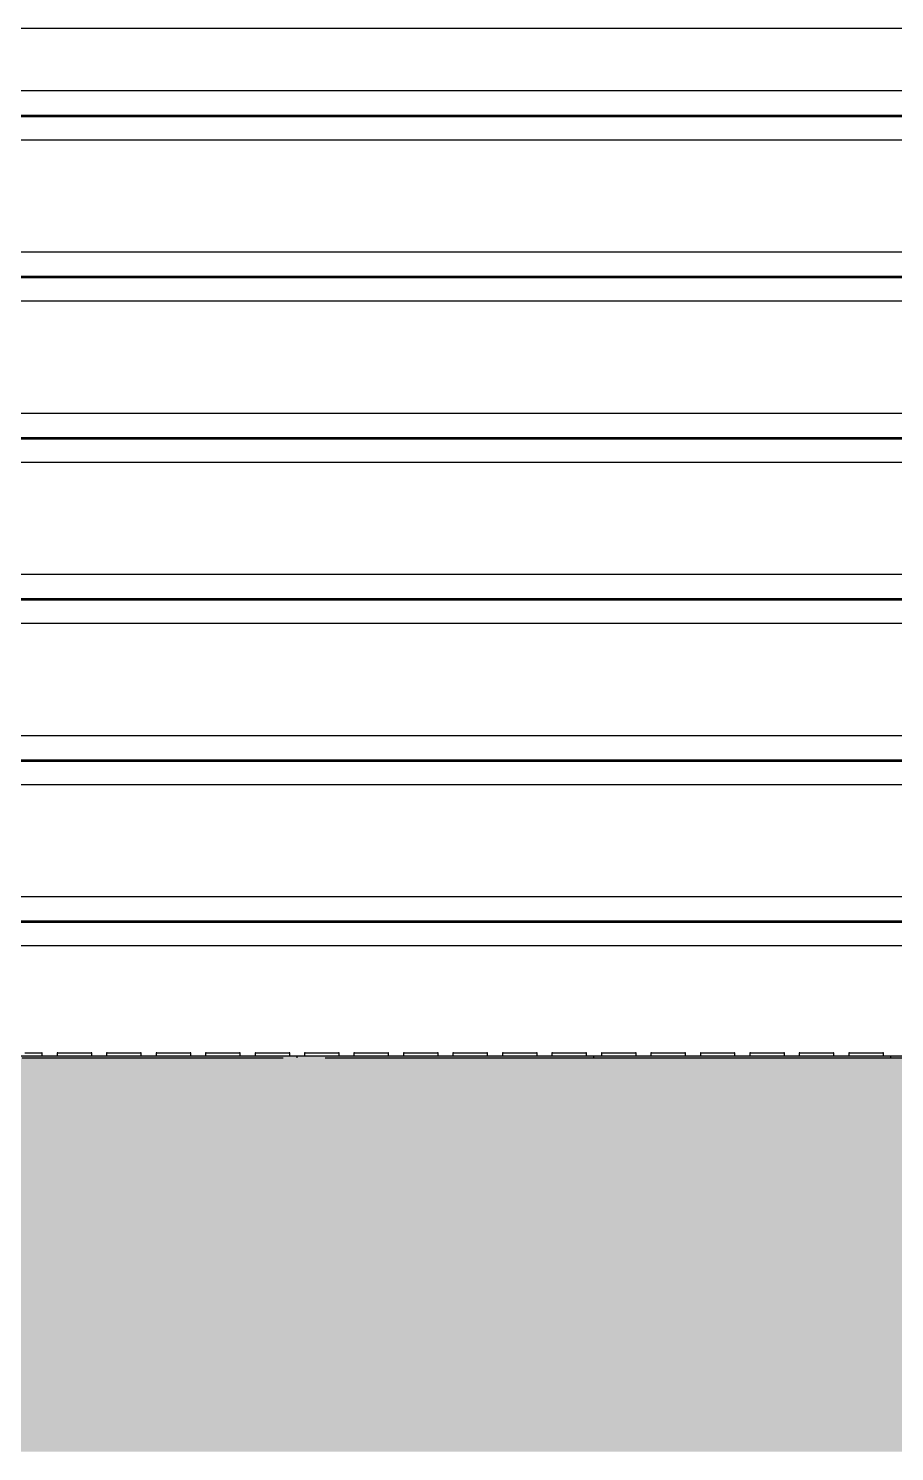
# Model space of a CAD drawing. Header units: millimetres. Extents: x 663313 to 1226001, y 1431724 to 1620898.
# Drawn here: x 811513 to 812389, y 1508407 to 1509845 of the extents above; entities that cross this region are included whole.
import ezdxf

# ---------------------------------------------------------------- set-up
doc = ezdxf.new("R2010")
doc.units = ezdxf.units.MM
doc.set_wipeout_variables(frame=1)
for name, pattern in [('CENTER', [50.8, 31.75, -6.35, 6.35, -6.35]), ('DPA_Grid _ Level 100', [1000, 550, -160, 130, -160]), ('TA_GL_000.70000', [1.925, 0.7, -0.175, 0.175, -0.175, 0.7])]:
    doc.linetypes.add(name, pattern=pattern)
doc.layers.add('000 - 0_HIDE_OBJ_FRAMING_DEF_SUB', color=7, linetype='Continuous', plot=False)
for name, color, linetype in [('000 - 0_SYM_DWG_GRIDLINE_MAIN_COLOR_251', 7, 'Continuous'), ('000 - 0_SYM_DWG_GROUND_MAIN_COLOR_40', 7, 'Continuous'), ('000 - CONCRETE_COL_HATCH_', 7, 'Continuous'), ('000 - CONCRETE_COL_WIPEOUT_', 7, 'Continuous'), ('000 - CONCRETE_EX_BUILDING_SUB_COLOR_251', 7, 'Continuous'), ('000 - GRID', 7, 'CENTER')]:
    doc.layers.add(name, color=color, linetype=linetype)
doc.styles.add('TA', font='', dxfattribs={"height": 4.5})
doc.styles.get('TA').set_extended_font_data('Cordia New')

# ---------------------------------------------------------------- blocks, each defined once
blk = doc.blocks.new('*U4806')
at = {"layer": '000 - 0_SYM_DWG_GRIDLINE_MAIN_COLOR_251', "color": 7, "linetype": 'ByBlock', "ltscale": 5}
blk.add_line((12, 0), (-308, 0), dxfattribs=at)
at = {"color": 7, "style": 'TA', "flags": 1}
blk.add_attdef('LOCATION', (6, -6), '', height=4.5, rotation=270, dxfattribs=at)
blk = doc.blocks.new('W-1-PP18-ST_ENT4_REV00_20260602-143416_ELEVATION_1_DIMS')
at = {"layer": '000 - GRID', "color": 7, "linetype": 'TA_GL_000.70000', "xscale": 50, "yscale": 50, "zscale": 50, "rotation": 180}
blk.add_blockref('*U4806', (0, 101200), dxfattribs=at)
blk = doc.blocks.new('DPA_GM_Tactile Tile Line Base - Decision Tactile-24762829-ENT 4 ELE-1 sheet')
at = {"layer": '000 - CONCRETE_EX_BUILDING_SUB_COLOR_251', "color": 7}
for p, q in [((1808806.6, 101202), (1809106.6, 101202)), ((1808831.6, 101205), (1808849.1, 101205)), ((1808849.1, 101205), (1808848.5, 101205)), ((1808848.5, 101205), (1808849.1, 101205)), ((1808849.1, 101205), (1808848.5, 101205)), ((1808848.5, 101205), (1808849.1, 101205)), ((1808849.1, 101205), (1808848.5, 101205)), ((1808848.5, 101205), (1808849.1, 101205)), ((1808849.1, 101205), (1808848.5, 101205)), ((1808848.5, 101205), (1808849.1, 101205)), ((1808849.1, 101205), (1808848.5, 101205)), ((1808848.5, 101205), (1808849.1, 101205)), ((1808849.1, 101205), (1808848.5, 101205)), ((1808849.1, 101202), (1808849.1, 101205)), ((1808849.1, 101202), (1808849.1, 101205)), ((1808849.1, 101202), (1808849.1, 101205)), ((1808849.1, 101202), (1808849.1, 101205)), ((1808849.1, 101202), (1808849.1, 101205)), ((1808849.1, 101202), (1808849.1, 101205)), ((1808864.1, 101205), (1808864.1, 101202)), ((1808864.7, 101205), (1808864.1, 101205)), ((1808864.1, 101205), (1808864.7, 101205)), ((1808864.1, 101205), (1808864.1, 101202)), ((1808864.7, 101205), (1808864.1, 101205)), ((1808864.1, 101205), (1808864.7, 101205)), ((1808864.1, 101205), (1808864.1, 101202)), ((1808864.7, 101205), (1808864.1, 101205)), ((1808864.1, 101205), (1808864.7, 101205)), ((1808864.1, 101205), (1808864.1, 101202)), ((1808864.7, 101205), (1808864.1, 101205)), ((1808864.1, 101205), (1808864.7, 101205)), ((1808864.1, 101205), (1808864.1, 101202)), ((1808864.7, 101205), (1808864.1, 101205)), ((1808864.1, 101205), (1808864.7, 101205)), ((1808864.1, 101205), (1808864.1, 101202)), ((1808864.7, 101205), (1808864.1, 101205)), ((1808864.1, 101205), (1808881.6, 101205)), ((1808881.6, 101205), (1808899.1, 101205)), ((1808899.1, 101205), (1808898.5, 101205)), ((1808898.5, 101205), (1808899.1, 101205)), ((1808899.1, 101205), (1808898.5, 101205)), ((1808898.5, 101205), (1808899.1, 101205)), ((1808899.1, 101205), (1808898.5, 101205)), ((1808898.5, 101205), (1808899.1, 101205)), ((1808899.1, 101205), (1808898.5, 101205)), ((1808898.5, 101205), (1808899.1, 101205)), ((1808899.1, 101205), (1808898.5, 101205)), ((1808898.5, 101205), (1808899.1, 101205)), ((1808899.1, 101205), (1808898.5, 101205)), ((1808899.1, 101202), (1808899.1, 101205)), ((1808899.1, 101202), (1808899.1, 101205)), ((1808899.1, 101202), (1808899.1, 101205)), ((1808899.1, 101202), (1808899.1, 101205)), ((1808899.1, 101202), (1808899.1, 101205)), ((1808899.1, 101202), (1808899.1, 101205)), ((1808914.1, 101205), (1808914.1, 101202)), ((1808914.7, 101205), (1808914.1, 101205)), ((1808914.1, 101205), (1808914.7, 101205)), ((1808914.1, 101205), (1808914.1, 101202)), ((1808914.7, 101205), (1808914.1, 101205)), ((1808914.1, 101205), (1808914.7, 101205)), ((1808914.1, 101205), (1808914.1, 101202)), ((1808914.7, 101205), (1808914.1, 101205)), ((1808914.1, 101205), (1808914.7, 101205)), ((1808914.1, 101205), (1808914.1, 101202)), ((1808914.7, 101205), (1808914.1, 101205)), ((1808914.1, 101205), (1808914.7, 101205)), ((1808914.1, 101205), (1808914.1, 101202)), ((1808914.7, 101205), (1808914.1, 101205)), ((1808914.1, 101205), (1808914.7, 101205)), ((1808914.1, 101205), (1808914.1, 101202)), ((1808914.7, 101205), (1808914.1, 101205)), ((1808914.1, 101205), (1808931.6, 101205)), ((1808931.6, 101205), (1808949.1, 101205)), ((1808949.1, 101205), (1808948.5, 101205)), ((1808948.5, 101205), (1808949.1, 101205)), ((1808949.1, 101205), (1808948.5, 101205)), ((1808948.5, 101205), (1808949.1, 101205)), ((1808949.1, 101205), (1808948.5, 101205)), ((1808948.5, 101205), (1808949.1, 101205)), ((1808949.1, 101205), (1808948.5, 101205)), ((1808948.5, 101205), (1808949.1, 101205)), ((1808949.1, 101205), (1808948.5, 101205)), ((1808948.5, 101205), (1808949.1, 101205)), ((1808949.1, 101205), (1808948.5, 101205)), ((1808949.1, 101202), (1808949.1, 101205)), ((1808949.1, 101202), (1808949.1, 101205)), ((1808949.1, 101202), (1808949.1, 101205)), ((1808949.1, 101202), (1808949.1, 101205)), ((1808949.1, 101202), (1808949.1, 101205)), ((1808949.1, 101202), (1808949.1, 101205)), ((1808964.1, 101205), (1808964.1, 101202)), ((1808964.7, 101205), (1808964.1, 101205)), ((1808964.1, 101205), (1808964.7, 101205)), ((1808964.1, 101205), (1808964.1, 101202)), ((1808964.7, 101205), (1808964.1, 101205)), ((1808964.1, 101205), (1808964.7, 101205)), ((1808964.1, 101205), (1808964.1, 101202)), ((1808964.7, 101205), (1808964.1, 101205)), ((1808964.1, 101205), (1808964.7, 101205)), ((1808964.1, 101205), (1808964.1, 101202)), ((1808964.7, 101205), (1808964.1, 101205)), ((1808964.1, 101205), (1808964.7, 101205)), ((1808964.1, 101205), (1808964.1, 101202)), ((1808964.7, 101205), (1808964.1, 101205)), ((1808964.1, 101205), (1808964.7, 101205)), ((1808964.1, 101205), (1808964.1, 101202)), ((1808964.7, 101205), (1808964.1, 101205)), ((1808964.1, 101205), (1808981.6, 101205)), ((1808981.6, 101205), (1808999.1, 101205)), ((1808999.1, 101205), (1808998.5, 101205)), ((1808998.5, 101205), (1808999.1, 101205)), ((1808999.1, 101205), (1808998.5, 101205)), ((1808998.5, 101205), (1808999.1, 101205)), ((1808999.1, 101205), (1808998.5, 101205)), ((1808998.5, 101205), (1808999.1, 101205)), ((1808999.1, 101205), (1808998.5, 101205)), ((1808998.5, 101205), (1808999.1, 101205)), ((1808999.1, 101205), (1808998.5, 101205)), ((1808998.5, 101205), (1808999.1, 101205)), ((1808999.1, 101205), (1808998.5, 101205)), ((1808999.1, 101202), (1808999.1, 101205)), ((1808999.1, 101202), (1808999.1, 101205)), ((1808999.1, 101202), (1808999.1, 101205)), ((1808999.1, 101202), (1808999.1, 101205)), ((1808999.1, 101202), (1808999.1, 101205)), ((1808999.1, 101202), (1808999.1, 101205)), ((1809014.1, 101205), (1809014.1, 101202)), ((1809014.7, 101205), (1809014.1, 101205)), ((1809014.1, 101205), (1809014.7, 101205)), ((1809014.1, 101205), (1809014.1, 101202)), ((1809014.7, 101205), (1809014.1, 101205)), ((1809014.1, 101205), (1809014.7, 101205)), ((1809014.1, 101205), (1809014.1, 101202)), ((1809014.7, 101205), (1809014.1, 101205)), ((1809014.1, 101205), (1809014.7, 101205)), ((1809014.1, 101205), (1809014.1, 101202)), ((1809014.7, 101205), (1809014.1, 101205)), ((1809014.1, 101205), (1809014.7, 101205)), ((1809014.1, 101205), (1809014.1, 101202)), ((1809014.7, 101205), (1809014.1, 101205)), ((1809014.1, 101205), (1809014.7, 101205)), ((1809014.1, 101205), (1809014.1, 101202)), ((1809014.7, 101205), (1809014.1, 101205)), ((1809014.1, 101205), (1809031.6, 101205)), ((1809031.6, 101205), (1809049.1, 101205)), ((1809049.1, 101205), (1809048.5, 101205)), ((1809048.5, 101205), (1809049.1, 101205)), ((1809049.1, 101205), (1809048.5, 101205)), ((1809048.5, 101205), (1809049.1, 101205)), ((1809049.1, 101205), (1809048.5, 101205)), ((1809048.5, 101205), (1809049.1, 101205)), ((1809049.1, 101205), (1809048.5, 101205)), ((1809048.5, 101205), (1809049.1, 101205)), ((1809049.1, 101205), (1809048.5, 101205)), ((1809048.5, 101205), (1809049.1, 101205)), ((1809049.1, 101205), (1809048.5, 101205)), ((1809049.1, 101202), (1809049.1, 101205)), ((1809049.1, 101202), (1809049.1, 101205)), ((1809049.1, 101202), (1809049.1, 101205)), ((1809049.1, 101202), (1809049.1, 101205)), ((1809049.1, 101202), (1809049.1, 101205)), ((1809049.1, 101202), (1809049.1, 101205)), ((1809064.1, 101205), (1809064.1, 101202)), ((1809064.7, 101205), (1809064.1, 101205)), ((1809064.1, 101205), (1809064.7, 101205)), ((1809064.1, 101205), (1809064.1, 101202)), ((1809064.7, 101205), (1809064.1, 101205)), ((1809064.1, 101205), (1809064.7, 101205)), ((1809064.1, 101205), (1809064.1, 101202)), ((1809064.7, 101205), (1809064.1, 101205)), ((1809064.1, 101205), (1809064.7, 101205)), ((1809064.1, 101205), (1809064.1, 101202)), ((1809064.7, 101205), (1809064.1, 101205)), ((1809064.1, 101205), (1809064.7, 101205)), ((1809064.1, 101205), (1809064.1, 101202)), ((1809064.7, 101205), (1809064.1, 101205)), ((1809064.1, 101205), (1809064.7, 101205)), ((1809064.1, 101205), (1809064.1, 101202)), ((1809064.7, 101205), (1809064.1, 101205)), ((1809064.1, 101205), (1809081.6, 101205)), ((1809081.6, 101205), (1809099.1, 101205)), ((1809099.1, 101205), (1809098.5, 101205)), ((1809098.5, 101205), (1809099.1, 101205)), ((1809099.1, 101205), (1809098.5, 101205)), ((1809098.5, 101205), (1809099.1, 101205)), ((1809099.1, 101205), (1809098.5, 101205)), ((1809098.5, 101205), (1809099.1, 101205)), ((1809099.1, 101205), (1809098.5, 101205)), ((1809098.5, 101205), (1809099.1, 101205)), ((1809099.1, 101205), (1809098.5, 101205)), ((1809098.5, 101205), (1809099.1, 101205)), ((1809099.1, 101205), (1809098.5, 101205)), ((1809099.1, 101202), (1809099.1, 101205)), ((1809099.1, 101202), (1809099.1, 101205)), ((1809099.1, 101202), (1809099.1, 101205)), ((1809099.1, 101202), (1809099.1, 101205)), ((1809099.1, 101202), (1809099.1, 101205)), ((1809099.1, 101202), (1809099.1, 101205)), ((1809106.6, 101202), (1809406.6, 101202)), ((1809106.6, 101200), (1809106.6, 101202)), ((1809106.6, 101200), (1809106.6, 101202)), ((1809114.1, 101205), (1809114.1, 101202)), ((1809114.7, 101205), (1809114.1, 101205)), ((1809114.1, 101205), (1809114.7, 101205)), ((1809114.1, 101205), (1809114.1, 101202)), ((1809114.7, 101205), (1809114.1, 101205)), ((1809114.1, 101205), (1809114.7, 101205)), ((1809114.1, 101205), (1809114.1, 101202)), ((1809114.7, 101205), (1809114.1, 101205)), ((1809114.1, 101205), (1809114.7, 101205)), ((1809114.1, 101205), (1809114.1, 101202)), ((1809114.7, 101205), (1809114.1, 101205)), ((1809114.1, 101205), (1809114.7, 101205)), ((1809114.1, 101205), (1809114.1, 101202)), ((1809114.7, 101205), (1809114.1, 101205)), ((1809114.1, 101205), (1809114.7, 101205)), ((1809114.1, 101205), (1809114.1, 101202)), ((1809114.7, 101205), (1809114.1, 101205)), ((1809114.1, 101205), (1809131.6, 101205)), ((1809131.6, 101205), (1809149.1, 101205)), ((1809149.1, 101205), (1809148.5, 101205)), ((1809148.5, 101205), (1809149.1, 101205)), ((1809149.1, 101205), (1809148.5, 101205)), ((1809148.5, 101205), (1809149.1, 101205)), ((1809149.1, 101205), (1809148.5, 101205)), ((1809148.5, 101205), (1809149.1, 101205)), ((1809149.1, 101205), (1809148.5, 101205)), ((1809148.5, 101205), (1809149.1, 101205)), ((1809149.1, 101205), (1809148.5, 101205)), ((1809148.5, 101205), (1809149.1, 101205)), ((1809149.1, 101205), (1809148.5, 101205)), ((1809149.1, 101202), (1809149.1, 101205)), ((1809149.1, 101202), (1809149.1, 101205)), ((1809149.1, 101202), (1809149.1, 101205)), ((1809149.1, 101202), (1809149.1, 101205)), ((1809149.1, 101202), (1809149.1, 101205)), ((1809149.1, 101202), (1809149.1, 101205)), ((1809164.1, 101205), (1809164.1, 101202)), ((1809164.7, 101205), (1809164.1, 101205)), ((1809164.1, 101205), (1809164.7, 101205)), ((1809164.1, 101205), (1809164.1, 101202)), ((1809164.7, 101205), (1809164.1, 101205)), ((1809164.1, 101205), (1809164.7, 101205)), ((1809164.1, 101205), (1809164.1, 101202)), ((1809164.7, 101205), (1809164.1, 101205)), ((1809164.1, 101205), (1809164.7, 101205)), ((1809164.1, 101205), (1809164.1, 101202)), ((1809164.7, 101205), (1809164.1, 101205)), ((1809164.1, 101205), (1809164.7, 101205)), ((1809164.1, 101205), (1809164.1, 101202)), ((1809164.7, 101205), (1809164.1, 101205)), ((1809164.1, 101205), (1809164.7, 101205)), ((1809164.1, 101205), (1809164.1, 101202)), ((1809164.7, 101205), (1809164.1, 101205)), ((1809164.1, 101205), (1809181.6, 101205)), ((1809181.6, 101205), (1809199.1, 101205)), ((1809199.1, 101205), (1809198.5, 101205)), ((1809198.5, 101205), (1809199.1, 101205)), ((1809199.1, 101205), (1809198.5, 101205)), ((1809198.5, 101205), (1809199.1, 101205)), ((1809199.1, 101205), (1809198.5, 101205)), ((1809198.5, 101205), (1809199.1, 101205)), ((1809199.1, 101205), (1809198.5, 101205)), ((1809198.5, 101205), (1809199.1, 101205)), ((1809199.1, 101205), (1809198.5, 101205)), ((1809198.5, 101205), (1809199.1, 101205)), ((1809199.1, 101205), (1809198.5, 101205)), ((1809199.1, 101202), (1809199.1, 101205)), ((1809199.1, 101202), (1809199.1, 101205)), ((1809199.1, 101202), (1809199.1, 101205)), ((1809199.1, 101202), (1809199.1, 101205)), ((1809199.1, 101202), (1809199.1, 101205)), ((1809199.1, 101202), (1809199.1, 101205)), ((1809214.1, 101205), (1809214.1, 101202)), ((1809214.7, 101205), (1809214.1, 101205)), ((1809214.1, 101205), (1809214.7, 101205)), ((1809214.1, 101205), (1809214.1, 101202)), ((1809214.7, 101205), (1809214.1, 101205)), ((1809214.1, 101205), (1809214.7, 101205)), ((1809214.1, 101205), (1809214.1, 101202)), ((1809214.7, 101205), (1809214.1, 101205)), ((1809214.1, 101205), (1809214.7, 101205)), ((1809214.1, 101205), (1809214.1, 101202)), ((1809214.7, 101205), (1809214.1, 101205)), ((1809214.1, 101205), (1809214.7, 101205)), ((1809214.1, 101205), (1809214.1, 101202)), ((1809214.7, 101205), (1809214.1, 101205)), ((1809214.1, 101205), (1809214.7, 101205)), ((1809214.1, 101205), (1809214.1, 101202)), ((1809214.7, 101205), (1809214.1, 101205)), ((1809214.1, 101205), (1809231.6, 101205)), ((1809231.6, 101205), (1809249.1, 101205)), ((1809249.1, 101205), (1809248.5, 101205)), ((1809248.5, 101205), (1809249.1, 101205)), ((1809249.1, 101205), (1809248.5, 101205)), ((1809248.5, 101205), (1809249.1, 101205)), ((1809249.1, 101205), (1809248.5, 101205)), ((1809248.5, 101205), (1809249.1, 101205)), ((1809249.1, 101205), (1809248.5, 101205)), ((1809248.5, 101205), (1809249.1, 101205)), ((1809249.1, 101205), (1809248.5, 101205)), ((1809248.5, 101205), (1809249.1, 101205)), ((1809249.1, 101205), (1809248.5, 101205)), ((1809249.1, 101202), (1809249.1, 101205)), ((1809249.1, 101202), (1809249.1, 101205)), ((1809249.1, 101202), (1809249.1, 101205)), ((1809249.1, 101202), (1809249.1, 101205)), ((1809249.1, 101202), (1809249.1, 101205)), ((1809249.1, 101202), (1809249.1, 101205)), ((1809264.1, 101205), (1809264.1, 101202)), ((1809264.7, 101205), (1809264.1, 101205)), ((1809264.1, 101205), (1809264.7, 101205)), ((1809264.1, 101205), (1809264.1, 101202)), ((1809264.7, 101205), (1809264.1, 101205)), ((1809264.1, 101205), (1809264.7, 101205)), ((1809264.1, 101205), (1809264.1, 101202)), ((1809264.7, 101205), (1809264.1, 101205)), ((1809264.1, 101205), (1809264.7, 101205)), ((1809264.1, 101205), (1809264.1, 101202)), ((1809264.7, 101205), (1809264.1, 101205)), ((1809264.1, 101205), (1809264.7, 101205)), ((1809264.1, 101205), (1809264.1, 101202)), ((1809264.7, 101205), (1809264.1, 101205)), ((1809264.1, 101205), (1809264.7, 101205)), ((1809264.1, 101205), (1809264.1, 101202)), ((1809264.7, 101205), (1809264.1, 101205)), ((1809264.1, 101205), (1809281.6, 101205)), ((1809281.6, 101205), (1809299.1, 101205)), ((1809299.1, 101205), (1809298.5, 101205)), ((1809298.5, 101205), (1809299.1, 101205)), ((1809299.1, 101205), (1809298.5, 101205)), ((1809298.5, 101205), (1809299.1, 101205)), ((1809299.1, 101205), (1809298.5, 101205)), ((1809298.5, 101205), (1809299.1, 101205)), ((1809299.1, 101205), (1809298.5, 101205)), ((1809298.5, 101205), (1809299.1, 101205)), ((1809299.1, 101205), (1809298.5, 101205)), ((1809298.5, 101205), (1809299.1, 101205)), ((1809299.1, 101205), (1809298.5, 101205)), ((1809299.1, 101202), (1809299.1, 101205)), ((1809299.1, 101202), (1809299.1, 101205)), ((1809299.1, 101202), (1809299.1, 101205)), ((1809299.1, 101202), (1809299.1, 101205)), ((1809299.1, 101202), (1809299.1, 101205)), ((1809299.1, 101202), (1809299.1, 101205)), ((1809314.1, 101205), (1809314.1, 101202)), ((1809314.7, 101205), (1809314.1, 101205)), ((1809314.1, 101205), (1809314.7, 101205)), ((1809314.1, 101205), (1809314.1, 101202)), ((1809314.7, 101205), (1809314.1, 101205)), ((1809314.1, 101205), (1809314.7, 101205)), ((1809314.1, 101205), (1809314.1, 101202)), ((1809314.7, 101205), (1809314.1, 101205)), ((1809314.1, 101205), (1809314.7, 101205)), ((1809314.1, 101205), (1809314.1, 101202)), ((1809314.7, 101205), (1809314.1, 101205)), ((1809314.1, 101205), (1809314.7, 101205)), ((1809314.1, 101205), (1809314.1, 101202)), ((1809314.7, 101205), (1809314.1, 101205)), ((1809314.1, 101205), (1809314.7, 101205)), ((1809314.1, 101205), (1809314.1, 101202)), ((1809314.7, 101205), (1809314.1, 101205)), ((1809314.1, 101205), (1809331.6, 101205)), ((1809331.6, 101205), (1809349.1, 101205)), ((1809349.1, 101205), (1809348.5, 101205)), ((1809348.5, 101205), (1809349.1, 101205)), ((1809349.1, 101205), (1809348.5, 101205)), ((1809348.5, 101205), (1809349.1, 101205)), ((1809349.1, 101205), (1809348.5, 101205)), ((1809348.5, 101205), (1809349.1, 101205)), ((1809349.1, 101205), (1809348.5, 101205)), ((1809348.5, 101205), (1809349.1, 101205)), ((1809349.1, 101205), (1809348.5, 101205)), ((1809348.5, 101205), (1809349.1, 101205)), ((1809349.1, 101205), (1809348.5, 101205)), ((1809349.1, 101202), (1809349.1, 101205)), ((1809349.1, 101202), (1809349.1, 101205)), ((1809349.1, 101202), (1809349.1, 101205)), ((1809349.1, 101202), (1809349.1, 101205)), ((1809349.1, 101202), (1809349.1, 101205)), ((1809349.1, 101202), (1809349.1, 101205)), ((1809364.1, 101205), (1809364.1, 101202)), ((1809364.7, 101205), (1809364.1, 101205)), ((1809364.1, 101205), (1809364.7, 101205)), ((1809364.1, 101205), (1809364.1, 101202)), ((1809364.7, 101205), (1809364.1, 101205)), ((1809364.1, 101205), (1809364.7, 101205)), ((1809364.1, 101205), (1809364.1, 101202)), ((1809364.7, 101205), (1809364.1, 101205)), ((1809364.1, 101205), (1809364.7, 101205)), ((1809364.1, 101205), (1809364.1, 101202)), ((1809364.7, 101205), (1809364.1, 101205)), ((1809364.1, 101205), (1809364.7, 101205)), ((1809364.1, 101205), (1809364.1, 101202)), ((1809364.7, 101205), (1809364.1, 101205)), ((1809364.1, 101205), (1809364.7, 101205)), ((1809364.1, 101205), (1809364.1, 101202)), ((1809364.7, 101205), (1809364.1, 101205)), ((1809364.1, 101205), (1809381.6, 101205)), ((1809381.6, 101205), (1809399.1, 101205)), ((1809399.1, 101205), (1809398.5, 101205)), ((1809398.5, 101205), (1809399.1, 101205)), ((1809399.1, 101205), (1809398.5, 101205)), ((1809398.5, 101205), (1809399.1, 101205)), ((1809399.1, 101205), (1809398.5, 101205)), ((1809398.5, 101205), (1809399.1, 101205)), ((1809399.1, 101205), (1809398.5, 101205)), ((1809398.5, 101205), (1809399.1, 101205)), ((1809399.1, 101205), (1809398.5, 101205)), ((1809398.5, 101205), (1809399.1, 101205)), ((1809399.1, 101205), (1809398.5, 101205)), ((1809399.1, 101202), (1809399.1, 101205)), ((1809399.1, 101202), (1809399.1, 101205)), ((1809399.1, 101202), (1809399.1, 101205)), ((1809399.1, 101202), (1809399.1, 101205)), ((1809399.1, 101202), (1809399.1, 101205)), ((1809399.1, 101202), (1809399.1, 101205)), ((1809406.6, 101202), (1809706.6, 101202)), ((1809406.6, 101200), (1809406.6, 101202)), ((1809406.6, 101200), (1809406.6, 101202)), ((1809414.1, 101205), (1809414.1, 101202)), ((1809414.7, 101205), (1809414.1, 101205)), ((1809414.1, 101205), (1809414.7, 101205)), ((1809414.1, 101205), (1809414.1, 101202)), ((1809414.7, 101205), (1809414.1, 101205)), ((1809414.1, 101205), (1809414.7, 101205)), ((1809414.1, 101205), (1809414.1, 101202)), ((1809414.7, 101205), (1809414.1, 101205)), ((1809414.1, 101205), (1809414.7, 101205)), ((1809414.1, 101205), (1809414.1, 101202)), ((1809414.7, 101205), (1809414.1, 101205)), ((1809414.1, 101205), (1809414.7, 101205)), ((1809414.1, 101205), (1809414.1, 101202)), ((1809414.7, 101205), (1809414.1, 101205)), ((1809414.1, 101205), (1809414.7, 101205)), ((1809414.1, 101205), (1809414.1, 101202)), ((1809414.7, 101205), (1809414.1, 101205)), ((1809414.1, 101205), (1809431.6, 101205)), ((1809431.6, 101205), (1809449.1, 101205)), ((1809449.1, 101205), (1809448.5, 101205)), ((1809448.5, 101205), (1809449.1, 101205)), ((1809449.1, 101205), (1809448.5, 101205)), ((1809448.5, 101205), (1809449.1, 101205)), ((1809449.1, 101205), (1809448.5, 101205)), ((1809448.5, 101205), (1809449.1, 101205)), ((1809449.1, 101205), (1809448.5, 101205)), ((1809448.5, 101205), (1809449.1, 101205)), ((1809449.1, 101205), (1809448.5, 101205)), ((1809448.5, 101205), (1809449.1, 101205)), ((1809449.1, 101205), (1809448.5, 101205)), ((1809449.1, 101202), (1809449.1, 101205)), ((1809449.1, 101202), (1809449.1, 101205)), ((1809449.1, 101202), (1809449.1, 101205)), ((1809449.1, 101202), (1809449.1, 101205)), ((1809449.1, 101202), (1809449.1, 101205)), ((1809449.1, 101202), (1809449.1, 101205)), ((1809464.1, 101205), (1809464.1, 101202)), ((1809464.7, 101205), (1809464.1, 101205)), ((1809464.1, 101205), (1809464.7, 101205)), ((1809464.1, 101205), (1809464.1, 101202)), ((1809464.7, 101205), (1809464.1, 101205)), ((1809464.1, 101205), (1809464.7, 101205)), ((1809464.1, 101205), (1809464.1, 101202)), ((1809464.7, 101205), (1809464.1, 101205)), ((1809464.1, 101205), (1809464.7, 101205)), ((1809464.1, 101205), (1809464.1, 101202)), ((1809464.7, 101205), (1809464.1, 101205)), ((1809464.1, 101205), (1809464.7, 101205)), ((1809464.1, 101205), (1809464.1, 101202)), ((1809464.7, 101205), (1809464.1, 101205)), ((1809464.1, 101205), (1809464.7, 101205)), ((1809464.1, 101205), (1809464.1, 101202)), ((1809464.7, 101205), (1809464.1, 101205)), ((1809464.1, 101205), (1809481.6, 101205)), ((1809481.6, 101205), (1809499.1, 101205)), ((1809499.1, 101205), (1809498.5, 101205)), ((1809498.5, 101205), (1809499.1, 101205)), ((1809499.1, 101205), (1809498.5, 101205)), ((1809498.5, 101205), (1809499.1, 101205)), ((1809499.1, 101205), (1809498.5, 101205)), ((1809498.5, 101205), (1809499.1, 101205)), ((1809499.1, 101205), (1809498.5, 101205)), ((1809498.5, 101205), (1809499.1, 101205)), ((1809499.1, 101205), (1809498.5, 101205)), ((1809498.5, 101205), (1809499.1, 101205)), ((1809499.1, 101205), (1809498.5, 101205)), ((1809499.1, 101202), (1809499.1, 101205)), ((1809499.1, 101202), (1809499.1, 101205)), ((1809499.1, 101202), (1809499.1, 101205)), ((1809499.1, 101202), (1809499.1, 101205)), ((1809499.1, 101202), (1809499.1, 101205)), ((1809499.1, 101202), (1809499.1, 101205)), ((1809514.1, 101205), (1809514.1, 101202)), ((1809514.7, 101205), (1809514.1, 101205)), ((1809514.1, 101205), (1809514.7, 101205)), ((1809514.1, 101205), (1809514.1, 101202)), ((1809514.7, 101205), (1809514.1, 101205)), ((1809514.1, 101205), (1809514.7, 101205)), ((1809514.1, 101205), (1809514.1, 101202)), ((1809514.7, 101205), (1809514.1, 101205)), ((1809514.1, 101205), (1809514.7, 101205)), ((1809514.1, 101205), (1809514.1, 101202)), ((1809514.7, 101205), (1809514.1, 101205)), ((1809514.1, 101205), (1809514.7, 101205)), ((1809514.1, 101205), (1809514.1, 101202)), ((1809514.7, 101205), (1809514.1, 101205)), ((1809514.1, 101205), (1809514.7, 101205)), ((1809514.1, 101205), (1809514.1, 101202)), ((1809514.7, 101205), (1809514.1, 101205)), ((1809514.1, 101205), (1809531.6, 101205)), ((1809531.6, 101205), (1809549.1, 101205)), ((1809549.1, 101205), (1809548.5, 101205)), ((1809548.5, 101205), (1809549.1, 101205)), ((1809549.1, 101205), (1809548.5, 101205)), ((1809548.5, 101205), (1809549.1, 101205)), ((1809549.1, 101205), (1809548.5, 101205)), ((1809548.5, 101205), (1809549.1, 101205)), ((1809549.1, 101205), (1809548.5, 101205)), ((1809548.5, 101205), (1809549.1, 101205)), ((1809549.1, 101205), (1809548.5, 101205)), ((1809548.5, 101205), (1809549.1, 101205)), ((1809549.1, 101205), (1809548.5, 101205)), ((1809549.1, 101202), (1809549.1, 101205)), ((1809549.1, 101202), (1809549.1, 101205)), ((1809549.1, 101202), (1809549.1, 101205)), ((1809549.1, 101202), (1809549.1, 101205)), ((1809549.1, 101202), (1809549.1, 101205)), ((1809549.1, 101202), (1809549.1, 101205)), ((1809564.1, 101205), (1809564.1, 101202)), ((1809564.7, 101205), (1809564.1, 101205)), ((1809564.1, 101205), (1809564.7, 101205)), ((1809564.1, 101205), (1809564.1, 101202)), ((1809564.7, 101205), (1809564.1, 101205)), ((1809564.1, 101205), (1809564.7, 101205)), ((1809564.1, 101205), (1809564.1, 101202)), ((1809564.7, 101205), (1809564.1, 101205)), ((1809564.1, 101205), (1809564.7, 101205)), ((1809564.1, 101205), (1809564.1, 101202)), ((1809564.7, 101205), (1809564.1, 101205)), ((1809564.1, 101205), (1809564.7, 101205)), ((1809564.1, 101205), (1809564.1, 101202)), ((1809564.7, 101205), (1809564.1, 101205)), ((1809564.1, 101205), (1809564.7, 101205)), ((1809564.1, 101205), (1809564.1, 101202)), ((1809564.7, 101205), (1809564.1, 101205)), ((1809564.1, 101205), (1809581.6, 101205)), ((1809581.6, 101205), (1809599.1, 101205)), ((1809599.1, 101205), (1809598.5, 101205)), ((1809598.5, 101205), (1809599.1, 101205)), ((1809599.1, 101205), (1809598.5, 101205)), ((1809598.5, 101205), (1809599.1, 101205)), ((1809599.1, 101205), (1809598.5, 101205)), ((1809598.5, 101205), (1809599.1, 101205)), ((1809599.1, 101205), (1809598.5, 101205)), ((1809598.5, 101205), (1809599.1, 101205)), ((1809599.1, 101205), (1809598.5, 101205)), ((1809598.5, 101205), (1809599.1, 101205)), ((1809599.1, 101205), (1809598.5, 101205)), ((1809599.1, 101202), (1809599.1, 101205)), ((1809599.1, 101202), (1809599.1, 101205)), ((1809599.1, 101202), (1809599.1, 101205)), ((1809599.1, 101202), (1809599.1, 101205)), ((1809599.1, 101202), (1809599.1, 101205)), ((1809599.1, 101202), (1809599.1, 101205)), ((1809614.1, 101205), (1809614.1, 101202)), ((1809614.7, 101205), (1809614.1, 101205)), ((1809614.1, 101205), (1809614.7, 101205)), ((1809614.1, 101205), (1809614.1, 101202)), ((1809614.7, 101205), (1809614.1, 101205)), ((1809614.1, 101205), (1809614.7, 101205)), ((1809614.1, 101205), (1809614.1, 101202)), ((1809614.7, 101205), (1809614.1, 101205)), ((1809614.1, 101205), (1809614.7, 101205)), ((1809614.1, 101205), (1809614.1, 101202)), ((1809614.7, 101205), (1809614.1, 101205)), ((1809614.1, 101205), (1809614.7, 101205)), ((1809614.1, 101205), (1809614.1, 101202)), ((1809614.7, 101205), (1809614.1, 101205)), ((1809614.1, 101205), (1809614.7, 101205)), ((1809614.1, 101205), (1809614.1, 101202)), ((1809614.7, 101205), (1809614.1, 101205)), ((1809614.1, 101205), (1809631.6, 101205)), ((1809631.6, 101205), (1809649.1, 101205)), ((1809649.1, 101205), (1809648.5, 101205)), ((1809648.5, 101205), (1809649.1, 101205)), ((1809649.1, 101205), (1809648.5, 101205)), ((1809648.5, 101205), (1809649.1, 101205)), ((1809649.1, 101205), (1809648.5, 101205)), ((1809648.5, 101205), (1809649.1, 101205)), ((1809649.1, 101205), (1809648.5, 101205)), ((1809648.5, 101205), (1809649.1, 101205)), ((1809649.1, 101205), (1809648.5, 101205)), ((1809648.5, 101205), (1809649.1, 101205)), ((1809649.1, 101205), (1809648.5, 101205)), ((1809649.1, 101202), (1809649.1, 101205)), ((1809649.1, 101202), (1809649.1, 101205)), ((1809649.1, 101202), (1809649.1, 101205)), ((1809649.1, 101202), (1809649.1, 101205)), ((1809649.1, 101202), (1809649.1, 101205)), ((1809649.1, 101202), (1809649.1, 101205)), ((1809664.1, 101205), (1809664.1, 101202)), ((1809664.7, 101205), (1809664.1, 101205)), ((1809664.1, 101205), (1809664.7, 101205)), ((1809664.1, 101205), (1809664.1, 101202)), ((1809664.7, 101205), (1809664.1, 101205)), ((1809664.1, 101205), (1809664.7, 101205)), ((1809664.1, 101205), (1809664.1, 101202)), ((1809664.7, 101205), (1809664.1, 101205)), ((1809664.1, 101205), (1809664.7, 101205)), ((1809664.1, 101205), (1809664.1, 101202)), ((1809664.7, 101205), (1809664.1, 101205)), ((1809664.1, 101205), (1809664.7, 101205)), ((1809664.1, 101205), (1809664.1, 101202)), ((1809664.7, 101205), (1809664.1, 101205)), ((1809664.1, 101205), (1809664.7, 101205)), ((1809664.1, 101205), (1809664.1, 101202)), ((1809664.7, 101205), (1809664.1, 101205)), ((1809664.1, 101205), (1809681.6, 101205)), ((1809681.6, 101205), (1809699.1, 101205)), ((1809699.1, 101205), (1809698.5, 101205)), ((1809698.5, 101205), (1809699.1, 101205)), ((1809699.1, 101205), (1809698.5, 101205)), ((1809698.5, 101205), (1809699.1, 101205)), ((1809699.1, 101205), (1809698.5, 101205)), ((1809698.5, 101205), (1809699.1, 101205)), ((1809699.1, 101205), (1809698.5, 101205)), ((1809698.5, 101205), (1809699.1, 101205)), ((1809699.1, 101205), (1809698.5, 101205)), ((1809698.5, 101205), (1809699.1, 101205)), ((1809699.1, 101205), (1809698.5, 101205)), ((1809699.1, 101202), (1809699.1, 101205)), ((1809699.1, 101202), (1809699.1, 101205)), ((1809699.1, 101202), (1809699.1, 101205)), ((1809699.1, 101202), (1809699.1, 101205)), ((1809699.1, 101202), (1809699.1, 101205)), ((1809699.1, 101202), (1809699.1, 101205)), ((1809706.6, 101202), (1810006.6, 101202)), ((1809706.6, 101200), (1809706.6, 101202)), ((1809706.6, 101200), (1809706.6, 101202))]:
    blk.add_line(p, q, dxfattribs=at)
blk = doc.blocks.new('W-1-PP18-ST_ENT4_REV00_20260602-144452_ELEVATION_1_EX')
at = {"layer": '000 - 0_HIDE_OBJ_FRAMING_DEF_SUB', "color": 7, "linetype": 'DPA_Grid _ Level 100'}
blk.add_line((-9926.2782, 101200), (32047.7924, 101200), dxfattribs=at)
at = {"layer": '000 - CONCRETE_EX_BUILDING_SUB_COLOR_251', "color": 7}
for p, q in [((12975.2815, 102240), (10194.7112, 102240)), ((10194.7112, 102177.1429), (12975.2815, 102177.1429)), ((12975.2815, 102152.1429), (10194.7112, 102152.1429)), ((10194.7112, 102151.1429), (12975.2815, 102151.1429)), ((12975.2815, 102127.1429), (10194.7112, 102127.1429)), ((10194.7112, 102014.2857), (12975.2815, 102014.2857)), ((12975.2815, 101989.2857), (10194.7112, 101989.2857)), ((10194.7112, 101988.2857), (12975.2815, 101988.2857)), ((12975.2815, 101964.2857), (10194.7112, 101964.2857)), ((10194.5821, 101851.4286), (12975.2815, 101851.4286)), ((12975.3986, 101826.4286), (10194.878, 101826.4286)), ((10194.8907, 101825.4286), (12975.3378, 101825.4286)), ((12975.5002, 101801.4286), (10194.141, 101801.4286)), ((10068.6908, 101688.5714), (13075.2815, 101688.5714)), ((13075.2815, 101663.5714), (10068.6908, 101663.5714)), ((10068.6908, 101662.5714), (13075.2815, 101662.5714)), ((13075.2815, 101638.5714), (10068.6908, 101638.5714)), ((10068.6908, 101525.7143), (13075.2815, 101525.7143)), ((13075.2815, 101500.7143), (10068.6908, 101500.7143)), ((10068.6908, 101499.7143), (13075.2815, 101499.7143)), ((13075.5127, 101475.7143), (10068.6908, 101475.7143)), ((10068.6908, 101362.8571), (13075.3925, 101362.8571)), ((13075.3659, 101337.8571), (10068.6908, 101337.8571)), ((10068.6908, 101336.8571), (13075.3648, 101336.8571)), ((13075.3393, 101312.8571), (10068.6908, 101312.8571))]:
    blk.add_line(p, q, dxfattribs=at)
blk.add_blockref('DPA_GM_Tactile Tile Line Base - Decision Tactile-24762829-ENT 4 ELE-1 sheet', (-1797178.8102, 0), dxfattribs=at)
blk = doc.blocks.new('*U5403')
at = {"layer": '000 - CONCRETE_COL_HATCH_'}
h = blk.add_hatch(dxfattribs=at)
h.set_pattern_fill('EARTH', scale=0.5, angle=45)
h.set_pattern_definition([(45, (883200, -850506.8257), (0, 4.4901280605), [3.175, -3.175]), (45, (883199.158, -850505.9838), (0, 4.4901280605), [3.175, -3.175]), (45, (883198.3162, -850505.142), (0, 4.4901280605), [3.175, -3.175]), (135, (883198.3162, -850504.5806), (-4.4901280605, 0), [3.175, -3.175]), (135, (883199.158, -850503.7387), (-4.4901280605, 0), [3.175, -3.175]), (135, (883200, -850502.8968), (-4.4901280605, 0), [3.175, -3.175])])
h.paths.add_polyline_path([(0, 0), (0, -400), (19200, -400), (19200, 0)])

msp = doc.modelspace()

# ---------------------------------------------------------------- linework, layer by layer
at = {"color": 7}
msp.add_line((797231.1781, 1508807.0012), (816431.1781, 1508807.0012), dxfattribs=at)

# ---------------------------------------------------------------- block references
msp.add_blockref('W-1-PP18-ST_ENT4_REV00_20260602-143416_ELEVATION_1_DIMS', (799856.9923, 1407605.0011), dxfattribs=at)

# ---------------------------------------------------------------- next in the draw order: block references
msp.add_blockref('W-1-PP18-ST_ENT4_REV00_20260602-144452_ELEVATION_1_EX', (799856.9923, 1407605.0011), dxfattribs=at)

# ---------------------------------------------------------------- next in the draw order: block references
msp.add_blockref('*U5403', (797231.1781, 1508807.0012), dxfattribs=at)

# ---------------------------------------------------------------- next in the draw order: linework, layer by layer
at = {"layer": '000 - 0_SYM_DWG_GROUND_MAIN_COLOR_40', "color": 7}
msp.add_lwpolyline([(797231.1781, 1508807.0012), (816431.1781, 1508807.0012)], dxfattribs=at)

doc.saveas('drawing.dxf')
